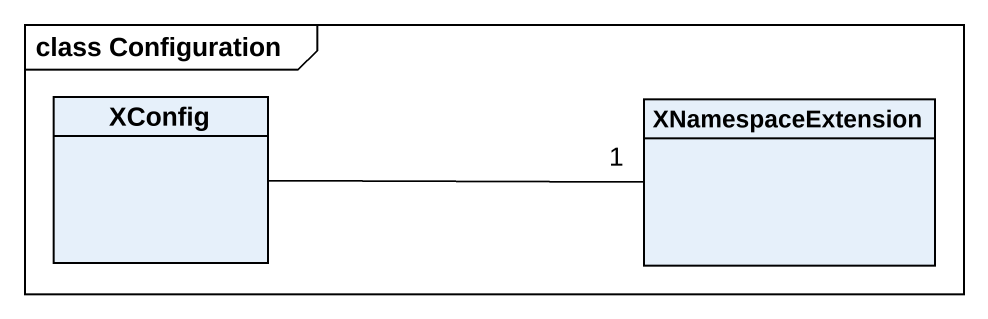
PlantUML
@startuml
mainframe class Configuration
hide circle
hide empty members
class XConfig
class XNamespaceExtension
XConfig -right- "1" XNamespaceExtension
@enduml
